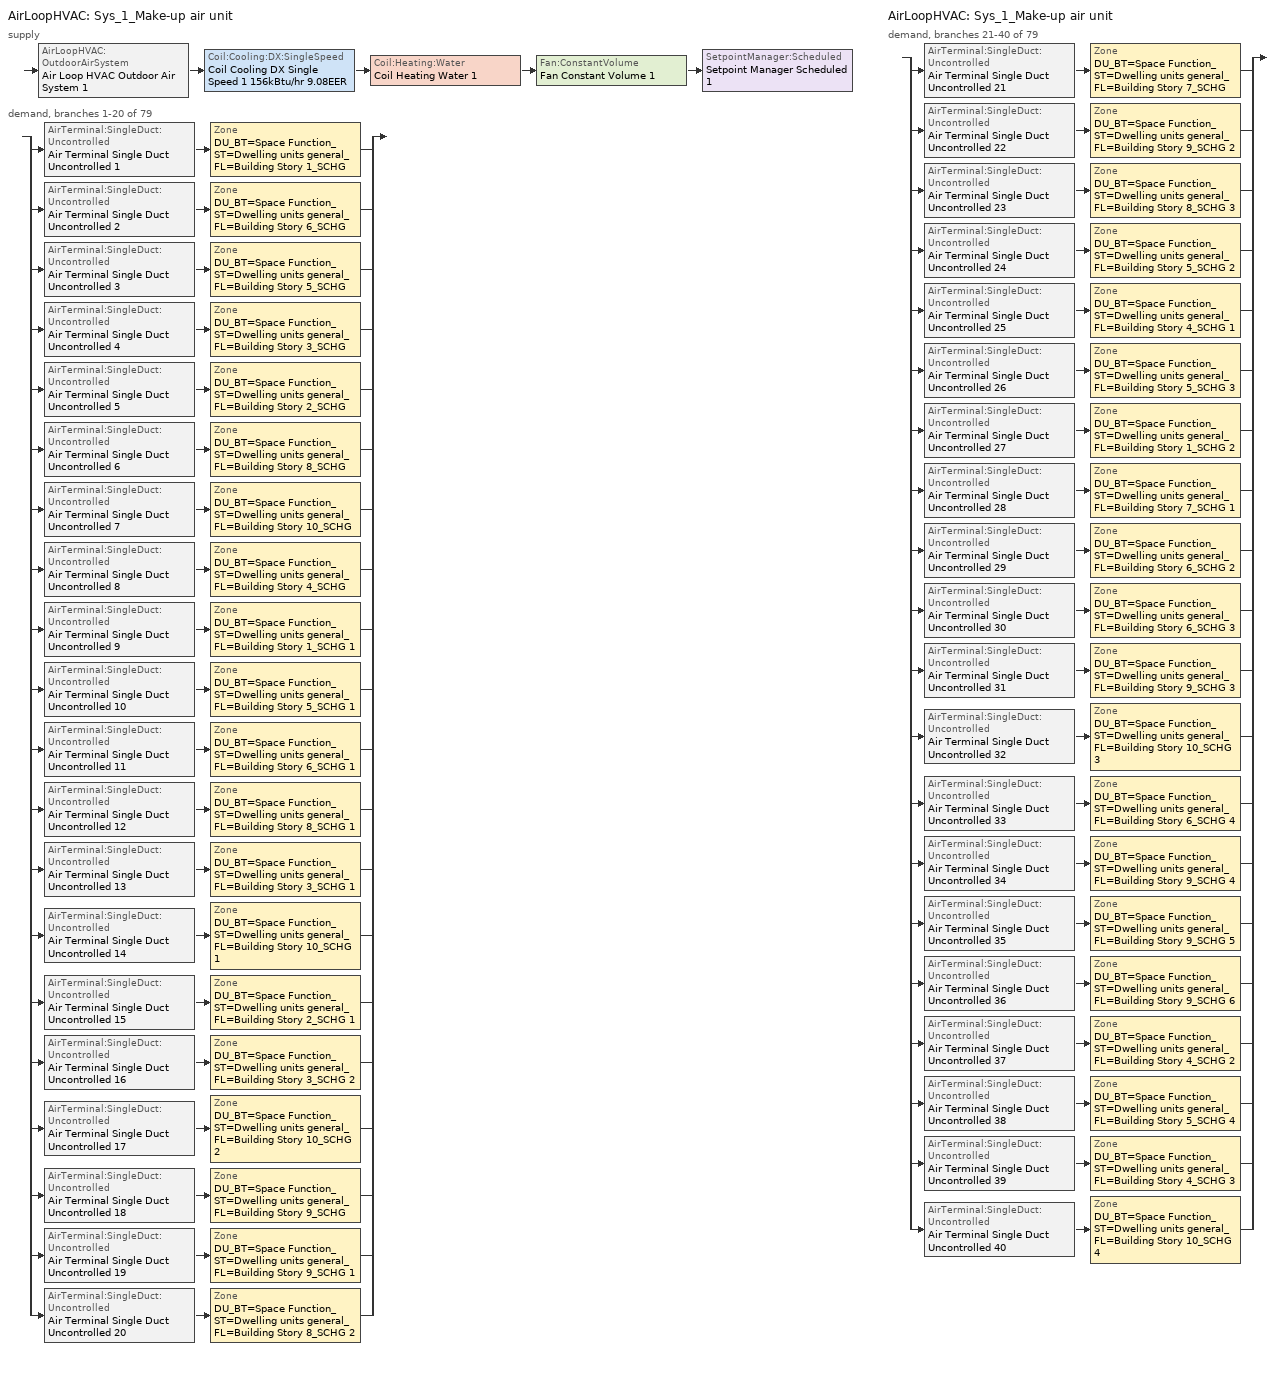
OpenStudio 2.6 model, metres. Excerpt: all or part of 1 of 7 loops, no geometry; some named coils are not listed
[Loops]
AirLoopHVAC 'Sys_1_Make-up air unit'
 supply: AirLoopHVAC:OutdoorAirSystem 'Air Loop HVAC Outdoor Air System 1' > Coil:Cooling:DX:SingleSpeed 'Coil Cooling DX Single Speed 1 156kBtu/hr 9.08EER' > Coil:Heating:Water 'Coil Heating Water 1' > Fan:ConstantVolume 'Fan Constant Volume 1' > SetpointManager:Scheduled 'Setpoint Manager Scheduled 1'
 demand, branches 1-20 of 79: split
  | AirTerminal:SingleDuct:Uncontrolled 'Air Terminal Single Duct Uncontrolled 1' > Zone 'DU_BT=Space Function_ST=Dwelling units general_FL=Building Story 1_SCHG'
  | AirTerminal:SingleDuct:Uncontrolled 'Air Terminal Single Duct Uncontrolled 2' > Zone 'DU_BT=Space Function_ST=Dwelling units general_FL=Building Story 6_SCHG'
  | AirTerminal:SingleDuct:Uncontrolled 'Air Terminal Single Duct Uncontrolled 3' > Zone 'DU_BT=Space Function_ST=Dwelling units general_FL=Building Story 5_SCHG'
  | AirTerminal:SingleDuct:Uncontrolled 'Air Terminal Single Duct Uncontrolled 4' > Zone 'DU_BT=Space Function_ST=Dwelling units general_FL=Building Story 3_SCHG'
  | AirTerminal:SingleDuct:Uncontrolled 'Air Terminal Single Duct Uncontrolled 5' > Zone 'DU_BT=Space Function_ST=Dwelling units general_FL=Building Story 2_SCHG'
  | AirTerminal:SingleDuct:Uncontrolled 'Air Terminal Single Duct Uncontrolled 6' > Zone 'DU_BT=Space Function_ST=Dwelling units general_FL=Building Story 8_SCHG'
  | AirTerminal:SingleDuct:Uncontrolled 'Air Terminal Single Duct Uncontrolled 7' > Zone 'DU_BT=Space Function_ST=Dwelling units general_FL=Building Story 10_SCHG'
  | AirTerminal:SingleDuct:Uncontrolled 'Air Terminal Single Duct Uncontrolled 8' > Zone 'DU_BT=Space Function_ST=Dwelling units general_FL=Building Story 4_SCHG'
  | AirTerminal:SingleDuct:Uncontrolled 'Air Terminal Single Duct Uncontrolled 9' > Zone 'DU_BT=Space Function_ST=Dwelling units general_FL=Building Story 1_SCHG 1'
  | AirTerminal:SingleDuct:Uncontrolled 'Air Terminal Single Duct Uncontrolled 10' > Zone 'DU_BT=Space Function_ST=Dwelling units general_FL=Building Story 5_SCHG 1'
  | AirTerminal:SingleDuct:Uncontrolled 'Air Terminal Single Duct Uncontrolled 11' > Zone 'DU_BT=Space Function_ST=Dwelling units general_FL=Building Story 6_SCHG 1'
  | AirTerminal:SingleDuct:Uncontrolled 'Air Terminal Single Duct Uncontrolled 12' > Zone 'DU_BT=Space Function_ST=Dwelling units general_FL=Building Story 8_SCHG 1'
  | AirTerminal:SingleDuct:Uncontrolled 'Air Terminal Single Duct Uncontrolled 13' > Zone 'DU_BT=Space Function_ST=Dwelling units general_FL=Building Story 3_SCHG 1'
  | AirTerminal:SingleDuct:Uncontrolled 'Air Terminal Single Duct Uncontrolled 14' > Zone 'DU_BT=Space Function_ST=Dwelling units general_FL=Building Story 10_SCHG 1'
  | AirTerminal:SingleDuct:Uncontrolled 'Air Terminal Single Duct Uncontrolled 15' > Zone 'DU_BT=Space Function_ST=Dwelling units general_FL=Building Story 2_SCHG 1'
  | AirTerminal:SingleDuct:Uncontrolled 'Air Terminal Single Duct Uncontrolled 16' > Zone 'DU_BT=Space Function_ST=Dwelling units general_FL=Building Story 3_SCHG 2'
  | AirTerminal:SingleDuct:Uncontrolled 'Air Terminal Single Duct Uncontrolled 17' > Zone 'DU_BT=Space Function_ST=Dwelling units general_FL=Building Story 10_SCHG 2'
  | AirTerminal:SingleDuct:Uncontrolled 'Air Terminal Single Duct Uncontrolled 18' > Zone 'DU_BT=Space Function_ST=Dwelling units general_FL=Building Story 9_SCHG'
  | AirTerminal:SingleDuct:Uncontrolled 'Air Terminal Single Duct Uncontrolled 19' > Zone 'DU_BT=Space Function_ST=Dwelling units general_FL=Building Story 9_SCHG 1'
  | AirTerminal:SingleDuct:Uncontrolled 'Air Terminal Single Duct Uncontrolled 20' > Zone 'DU_BT=Space Function_ST=Dwelling units general_FL=Building Story 8_SCHG 2'
AirLoopHVAC 'Sys_1_Make-up air unit'
 demand, branches 21-40 of 79: split
  | AirTerminal:SingleDuct:Uncontrolled 'Air Terminal Single Duct Uncontrolled 21' > Zone 'DU_BT=Space Function_ST=Dwelling units general_FL=Building Story 7_SCHG'
  | AirTerminal:SingleDuct:Uncontrolled 'Air Terminal Single Duct Uncontrolled 22' > Zone 'DU_BT=Space Function_ST=Dwelling units general_FL=Building Story 9_SCHG 2'
  | AirTerminal:SingleDuct:Uncontrolled 'Air Terminal Single Duct Uncontrolled 23' > Zone 'DU_BT=Space Function_ST=Dwelling units general_FL=Building Story 8_SCHG 3'
  | AirTerminal:SingleDuct:Uncontrolled 'Air Terminal Single Duct Uncontrolled 24' > Zone 'DU_BT=Space Function_ST=Dwelling units general_FL=Building Story 5_SCHG 2'
  | AirTerminal:SingleDuct:Uncontrolled 'Air Terminal Single Duct Uncontrolled 25' > Zone 'DU_BT=Space Function_ST=Dwelling units general_FL=Building Story 4_SCHG 1'
  | AirTerminal:SingleDuct:Uncontrolled 'Air Terminal Single Duct Uncontrolled 26' > Zone 'DU_BT=Space Function_ST=Dwelling units general_FL=Building Story 5_SCHG 3'
  | AirTerminal:SingleDuct:Uncontrolled 'Air Terminal Single Duct Uncontrolled 27' > Zone 'DU_BT=Space Function_ST=Dwelling units general_FL=Building Story 1_SCHG 2'
  | AirTerminal:SingleDuct:Uncontrolled 'Air Terminal Single Duct Uncontrolled 28' > Zone 'DU_BT=Space Function_ST=Dwelling units general_FL=Building Story 7_SCHG 1'
  | AirTerminal:SingleDuct:Uncontrolled 'Air Terminal Single Duct Uncontrolled 29' > Zone 'DU_BT=Space Function_ST=Dwelling units general_FL=Building Story 6_SCHG 2'
  | AirTerminal:SingleDuct:Uncontrolled 'Air Terminal Single Duct Uncontrolled 30' > Zone 'DU_BT=Space Function_ST=Dwelling units general_FL=Building Story 6_SCHG 3'
  | AirTerminal:SingleDuct:Uncontrolled 'Air Terminal Single Duct Uncontrolled 31' > Zone 'DU_BT=Space Function_ST=Dwelling units general_FL=Building Story 9_SCHG 3'
  | AirTerminal:SingleDuct:Uncontrolled 'Air Terminal Single Duct Uncontrolled 32' > Zone 'DU_BT=Space Function_ST=Dwelling units general_FL=Building Story 10_SCHG 3'
  | AirTerminal:SingleDuct:Uncontrolled 'Air Terminal Single Duct Uncontrolled 33' > Zone 'DU_BT=Space Function_ST=Dwelling units general_FL=Building Story 6_SCHG 4'
  | AirTerminal:SingleDuct:Uncontrolled 'Air Terminal Single Duct Uncontrolled 34' > Zone 'DU_BT=Space Function_ST=Dwelling units general_FL=Building Story 9_SCHG 4'
  | AirTerminal:SingleDuct:Uncontrolled 'Air Terminal Single Duct Uncontrolled 35' > Zone 'DU_BT=Space Function_ST=Dwelling units general_FL=Building Story 9_SCHG 5'
  | AirTerminal:SingleDuct:Uncontrolled 'Air Terminal Single Duct Uncontrolled 36' > Zone 'DU_BT=Space Function_ST=Dwelling units general_FL=Building Story 9_SCHG 6'
  | AirTerminal:SingleDuct:Uncontrolled 'Air Terminal Single Duct Uncontrolled 37' > Zone 'DU_BT=Space Function_ST=Dwelling units general_FL=Building Story 4_SCHG 2'
  | AirTerminal:SingleDuct:Uncontrolled 'Air Terminal Single Duct Uncontrolled 38' > Zone 'DU_BT=Space Function_ST=Dwelling units general_FL=Building Story 5_SCHG 4'
  | AirTerminal:SingleDuct:Uncontrolled 'Air Terminal Single Duct Uncontrolled 39' > Zone 'DU_BT=Space Function_ST=Dwelling units general_FL=Building Story 4_SCHG 3'
  | AirTerminal:SingleDuct:Uncontrolled 'Air Terminal Single Duct Uncontrolled 40' > Zone 'DU_BT=Space Function_ST=Dwelling units general_FL=Building Story 10_SCHG 4'
[Sizing:Zone] Zone Cooling Design Supply Air Temperature Input Method=SupplyAirTemperature; Zone Cooling Design Supply Air Temperature {C}=13; Zone Cooling Design Supply Air Temperature Difference {deltaC}=11.11; Zone Heating Design Supply Air Temperature Input Method=SupplyAirTemperature; Zone Heating Design Supply Air Temperature {C}=43; Zone Heating Design Supply Air Temperature Difference {deltaC}=11.11; Zone Cooling Design Supply Air Humidity Ratio {kg-H2O/kg-air}=0.0085; Zone Heating Design Supply Air Humidity Ratio {kg-H2O/kg-air}=0.008; Zone Heating Sizing Factor=1.3; Zone Cooling Sizing Factor=1.1; Cooling Design Air Flow Method=DesignDay; Heating Design Air Flow Method=DesignDay; Account for Dedicated Outdoor Air System=No; Dedicated Outdoor Air System Control Strategy=NeutralSupplyAir; Dedicated Outdoor Air Low Setpoint Temperature for Design {C}=autosize; Dedicated Outdoor Air High Setpoint Temperature for Design {C}=autosize
DU_BT=Space Function_ST=Dwelling units general_FL=Building Story 1_SCHG; DU_BT=Space Function_ST=Dwelling units general_FL=Building Story 6_SCHG; DU_BT=Space Function_ST=Dwelling units general_FL=Building Story 5_SCHG; DU_BT=Space Function_ST=Dwelling units general_FL=Building Story 3_SCHG; DU_BT=Space Function_ST=Dwelling units general_FL=Building Story 2_SCHG; DU_BT=Space Function_ST=Dwelling units general_FL=Building Story 8_SCHG; DU_BT=Space Function_ST=Dwelling units general_FL=Building Story 10_SCHG; DU_BT=Space Function_ST=Dwelling units general_FL=Building Story 4_SCHG; DU_BT=Space Function_ST=Dwelling units general_FL=Building Story 1_SCHG 1; DU_BT=Space Function_ST=Dwelling units general_FL=Building Story 5_SCHG 1; DU_BT=Space Function_ST=Dwelling units general_FL=Building Story 6_SCHG 1; DU_BT=Space Function_ST=Dwelling units general_FL=Building Story 8_SCHG 1; DU_BT=Space Function_ST=Dwelling units general_FL=Building Story 3_SCHG 1; DU_BT=Space Function_ST=Dwelling units general_FL=Building Story 10_SCHG 1; DU_BT=Space Function_ST=Dwelling units general_FL=Building Story 2_SCHG 1; DU_BT=Space Function_ST=Dwelling units general_FL=Building Story 3_SCHG 2; DU_BT=Space Function_ST=Dwelling units general_FL=Building Story 10_SCHG 2; DU_BT=Space Function_ST=Dwelling units general_FL=Building Story 9_SCHG; DU_BT=Space Function_ST=Dwelling units general_FL=Building Story 9_SCHG 1; DU_BT=Space Function_ST=Dwelling units general_FL=Building Story 8_SCHG 2; DU_BT=Space Function_ST=Dwelling units general_FL=Building Story 7_SCHG; DU_BT=Space Function_ST=Dwelling units general_FL=Building Story 9_SCHG 2; DU_BT=Space Function_ST=Dwelling units general_FL=Building Story 8_SCHG 3; DU_BT=Space Function_ST=Dwelling units general_FL=Building Story 5_SCHG 2; DU_BT=Space Function_ST=Dwelling units general_FL=Building Story 4_SCHG 1; DU_BT=Space Function_ST=Dwelling units general_FL=Building Story 5_SCHG 3; DU_BT=Space Function_ST=Dwelling units general_FL=Building Story 1_SCHG 2; DU_BT=Space Function_ST=Dwelling units general_FL=Building Story 7_SCHG 1; DU_BT=Space Function_ST=Dwelling units general_FL=Building Story 6_SCHG 2; DU_BT=Space Function_ST=Dwelling units general_FL=Building Story 6_SCHG 3; DU_BT=Space Function_ST=Dwelling units general_FL=Building Story 9_SCHG 3; DU_BT=Space Function_ST=Dwelling units general_FL=Building Story 10_SCHG 3; DU_BT=Space Function_ST=Dwelling units general_FL=Building Story 6_SCHG 4; DU_BT=Space Function_ST=Dwelling units general_FL=Building Story 9_SCHG 4; DU_BT=Space Function_ST=Dwelling units general_FL=Building Story 9_SCHG 5; DU_BT=Space Function_ST=Dwelling units general_FL=Building Story 9_SCHG 6; DU_BT=Space Function_ST=Dwelling units general_FL=Building Story 4_SCHG 2; DU_BT=Space Function_ST=Dwelling units general_FL=Building Story 5_SCHG 4; DU_BT=Space Function_ST=Dwelling units general_FL=Building Story 4_SCHG 3; DU_BT=Space Function_ST=Dwelling units general_FL=Building Story 10_SCHG 4
[Zone equipment]
DU_BT=Space Function_ST=Dwelling units general_FL=Building Story 1_SCHG: DU_BT=Space Function_ST=Dwelling units general_FL=Building Story 1_SCHG PTAC, Zone HVAC Baseboard Convective Water 1, Air Terminal Single Duct Uncontrolled 1
DU_BT=Space Function_ST=Dwelling units general_FL=Building Story 6_SCHG: DU_BT=Space Function_ST=Dwelling units general_FL=Building Story 6_SCHG PTAC, Zone HVAC Baseboard Convective Water 2, Air Terminal Single Duct Uncontrolled 2
DU_BT=Space Function_ST=Dwelling units general_FL=Building Story 5_SCHG: DU_BT=Space Function_ST=Dwelling units general_FL=Building Story 5_SCHG PTAC, Zone HVAC Baseboard Convective Water 3, Air Terminal Single Duct Uncontrolled 3
DU_BT=Space Function_ST=Dwelling units general_FL=Building Story 3_SCHG: DU_BT=Space Function_ST=Dwelling units general_FL=Building Story 3_SCHG PTAC, Zone HVAC Baseboard Convective Water 4, Air Terminal Single Duct Uncontrolled 4
DU_BT=Space Function_ST=Dwelling units general_FL=Building Story 2_SCHG: DU_BT=Space Function_ST=Dwelling units general_FL=Building Story 2_SCHG PTAC, Zone HVAC Baseboard Convective Water 5, Air Terminal Single Duct Uncontrolled 5
DU_BT=Space Function_ST=Dwelling units general_FL=Building Story 8_SCHG: DU_BT=Space Function_ST=Dwelling units general_FL=Building Story 8_SCHG PTAC, Zone HVAC Baseboard Convective Water 6, Air Terminal Single Duct Uncontrolled 6
DU_BT=Space Function_ST=Dwelling units general_FL=Building Story 10_SCHG: DU_BT=Space Function_ST=Dwelling units general_FL=Building Story 10_SCHG PTAC, Zone HVAC Baseboard Convective Water 7, Air Terminal Single Duct Uncontrolled 7
DU_BT=Space Function_ST=Dwelling units general_FL=Building Story 4_SCHG: DU_BT=Space Function_ST=Dwelling units general_FL=Building Story 4_SCHG PTAC, Zone HVAC Baseboard Convective Water 8, Air Terminal Single Duct Uncontrolled 8
DU_BT=Space Function_ST=Dwelling units general_FL=Building Story 1_SCHG 1: DU_BT=Space Function_ST=Dwelling units general_FL=Building Story 1_SCHG 1 PTAC, Zone HVAC Baseboard Convective Water 9, Air Terminal Single Duct Uncontrolled 9
DU_BT=Space Function_ST=Dwelling units general_FL=Building Story 5_SCHG 1: DU_BT=Space Function_ST=Dwelling units general_FL=Building Story 5_SCHG 1 PTAC, Zone HVAC Baseboard Convective Water 10, Air Terminal Single Duct Uncontrolled 10
DU_BT=Space Function_ST=Dwelling units general_FL=Building Story 6_SCHG 1: DU_BT=Space Function_ST=Dwelling units general_FL=Building Story 6_SCHG 1 PTAC, Zone HVAC Baseboard Convective Water 11, Air Terminal Single Duct Uncontrolled 11
DU_BT=Space Function_ST=Dwelling units general_FL=Building Story 8_SCHG 1: DU_BT=Space Function_ST=Dwelling units general_FL=Building Story 8_SCHG 1 PTAC, Zone HVAC Baseboard Convective Water 12, Air Terminal Single Duct Uncontrolled 12
DU_BT=Space Function_ST=Dwelling units general_FL=Building Story 3_SCHG 1: DU_BT=Space Function_ST=Dwelling units general_FL=Building Story 3_SCHG 1 PTAC, Zone HVAC Baseboard Convective Water 13, Air Terminal Single Duct Uncontrolled 13
DU_BT=Space Function_ST=Dwelling units general_FL=Building Story 10_SCHG 1: DU_BT=Space Function_ST=Dwelling units general_FL=Building Story 10_SCHG 1 PTAC, Zone HVAC Baseboard Convective Water 14, Air Terminal Single Duct Uncontrolled 14
DU_BT=Space Function_ST=Dwelling units general_FL=Building Story 2_SCHG 1: DU_BT=Space Function_ST=Dwelling units general_FL=Building Story 2_SCHG 1 PTAC, Zone HVAC Baseboard Convective Water 15, Air Terminal Single Duct Uncontrolled 15
DU_BT=Space Function_ST=Dwelling units general_FL=Building Story 3_SCHG 2: DU_BT=Space Function_ST=Dwelling units general_FL=Building Story 3_SCHG 2 PTAC, Zone HVAC Baseboard Convective Water 16, Air Terminal Single Duct Uncontrolled 16
DU_BT=Space Function_ST=Dwelling units general_FL=Building Story 10_SCHG 2: DU_BT=Space Function_ST=Dwelling units general_FL=Building Story 10_SCHG 2 PTAC, Zone HVAC Baseboard Convective Water 17, Air Terminal Single Duct Uncontrolled 17
DU_BT=Space Function_ST=Dwelling units general_FL=Building Story 9_SCHG: DU_BT=Space Function_ST=Dwelling units general_FL=Building Story 9_SCHG PTAC, Zone HVAC Baseboard Convective Water 18, Air Terminal Single Duct Uncontrolled 18
DU_BT=Space Function_ST=Dwelling units general_FL=Building Story 9_SCHG 1: DU_BT=Space Function_ST=Dwelling units general_FL=Building Story 9_SCHG 1 PTAC, Zone HVAC Baseboard Convective Water 19, Air Terminal Single Duct Uncontrolled 19
DU_BT=Space Function_ST=Dwelling units general_FL=Building Story 8_SCHG 2: DU_BT=Space Function_ST=Dwelling units general_FL=Building Story 8_SCHG 2 PTAC, Zone HVAC Baseboard Convective Water 20, Air Terminal Single Duct Uncontrolled 20
DU_BT=Space Function_ST=Dwelling units general_FL=Building Story 7_SCHG: DU_BT=Space Function_ST=Dwelling units general_FL=Building Story 7_SCHG PTAC, Zone HVAC Baseboard Convective Water 21, Air Terminal Single Duct Uncontrolled 21
DU_BT=Space Function_ST=Dwelling units general_FL=Building Story 9_SCHG 2: DU_BT=Space Function_ST=Dwelling units general_FL=Building Story 9_SCHG 2 PTAC, Zone HVAC Baseboard Convective Water 22, Air Terminal Single Duct Uncontrolled 22
DU_BT=Space Function_ST=Dwelling units general_FL=Building Story 8_SCHG 3: DU_BT=Space Function_ST=Dwelling units general_FL=Building Story 8_SCHG 3 PTAC, Zone HVAC Baseboard Convective Water 23, Air Terminal Single Duct Uncontrolled 23
DU_BT=Space Function_ST=Dwelling units general_FL=Building Story 5_SCHG 2: DU_BT=Space Function_ST=Dwelling units general_FL=Building Story 5_SCHG 2 PTAC, Zone HVAC Baseboard Convective Water 24, Air Terminal Single Duct Uncontrolled 24
DU_BT=Space Function_ST=Dwelling units general_FL=Building Story 4_SCHG 1: DU_BT=Space Function_ST=Dwelling units general_FL=Building Story 4_SCHG 1 PTAC, Zone HVAC Baseboard Convective Water 25, Air Terminal Single Duct Uncontrolled 25
DU_BT=Space Function_ST=Dwelling units general_FL=Building Story 5_SCHG 3: DU_BT=Space Function_ST=Dwelling units general_FL=Building Story 5_SCHG 3 PTAC, Zone HVAC Baseboard Convective Water 26, Air Terminal Single Duct Uncontrolled 26
DU_BT=Space Function_ST=Dwelling units general_FL=Building Story 1_SCHG 2: DU_BT=Space Function_ST=Dwelling units general_FL=Building Story 1_SCHG 2 PTAC, Zone HVAC Baseboard Convective Water 27, Air Terminal Single Duct Uncontrolled 27
DU_BT=Space Function_ST=Dwelling units general_FL=Building Story 7_SCHG 1: DU_BT=Space Function_ST=Dwelling units general_FL=Building Story 7_SCHG 1 PTAC, Zone HVAC Baseboard Convective Water 28, Air Terminal Single Duct Uncontrolled 28
DU_BT=Space Function_ST=Dwelling units general_FL=Building Story 6_SCHG 2: DU_BT=Space Function_ST=Dwelling units general_FL=Building Story 6_SCHG 2 PTAC, Zone HVAC Baseboard Convective Water 29, Air Terminal Single Duct Uncontrolled 29
DU_BT=Space Function_ST=Dwelling units general_FL=Building Story 6_SCHG 3: DU_BT=Space Function_ST=Dwelling units general_FL=Building Story 6_SCHG 3 PTAC, Zone HVAC Baseboard Convective Water 30, Air Terminal Single Duct Uncontrolled 30
DU_BT=Space Function_ST=Dwelling units general_FL=Building Story 9_SCHG 3: DU_BT=Space Function_ST=Dwelling units general_FL=Building Story 9_SCHG 3 PTAC, Zone HVAC Baseboard Convective Water 31, Air Terminal Single Duct Uncontrolled 31
DU_BT=Space Function_ST=Dwelling units general_FL=Building Story 10_SCHG 3: DU_BT=Space Function_ST=Dwelling units general_FL=Building Story 10_SCHG 3 PTAC, Zone HVAC Baseboard Convective Water 32, Air Terminal Single Duct Uncontrolled 32
DU_BT=Space Function_ST=Dwelling units general_FL=Building Story 6_SCHG 4: DU_BT=Space Function_ST=Dwelling units general_FL=Building Story 6_SCHG 4 PTAC, Zone HVAC Baseboard Convective Water 33, Air Terminal Single Duct Uncontrolled 33
DU_BT=Space Function_ST=Dwelling units general_FL=Building Story 9_SCHG 4: DU_BT=Space Function_ST=Dwelling units general_FL=Building Story 9_SCHG 4 PTAC, Zone HVAC Baseboard Convective Water 34, Air Terminal Single Duct Uncontrolled 34
DU_BT=Space Function_ST=Dwelling units general_FL=Building Story 9_SCHG 5: DU_BT=Space Function_ST=Dwelling units general_FL=Building Story 9_SCHG 5 PTAC, Zone HVAC Baseboard Convective Water 35, Air Terminal Single Duct Uncontrolled 35
DU_BT=Space Function_ST=Dwelling units general_FL=Building Story 9_SCHG 6: DU_BT=Space Function_ST=Dwelling units general_FL=Building Story 9_SCHG 6 PTAC, Zone HVAC Baseboard Convective Water 36, Air Terminal Single Duct Uncontrolled 36
DU_BT=Space Function_ST=Dwelling units general_FL=Building Story 4_SCHG 2: DU_BT=Space Function_ST=Dwelling units general_FL=Building Story 4_SCHG 2 PTAC, Zone HVAC Baseboard Convective Water 37, Air Terminal Single Duct Uncontrolled 37
DU_BT=Space Function_ST=Dwelling units general_FL=Building Story 5_SCHG 4: DU_BT=Space Function_ST=Dwelling units general_FL=Building Story 5_SCHG 4 PTAC, Zone HVAC Baseboard Convective Water 38, Air Terminal Single Duct Uncontrolled 38
DU_BT=Space Function_ST=Dwelling units general_FL=Building Story 4_SCHG 3: DU_BT=Space Function_ST=Dwelling units general_FL=Building Story 4_SCHG 3 PTAC, Zone HVAC Baseboard Convective Water 39, Air Terminal Single Duct Uncontrolled 39
DU_BT=Space Function_ST=Dwelling units general_FL=Building Story 10_SCHG 4: DU_BT=Space Function_ST=Dwelling units general_FL=Building Story 10_SCHG 4 PTAC, Zone HVAC Baseboard Convective Water 40, Air Terminal Single Duct Uncontrolled 40
[AirLoopHVAC]
Sys_1_Make-up air unit: Availability Schedule=Sys_1_Make-up air unit Occ Sch; Design Supply Air Flow Rate {m3/s}=AutoSize
[Sizing:System]
Sys_1_Make-up air unit: Type of Load to Size On=VentilationRequirement; Design Outdoor Air Flow Rate {m3/s}=Autosize; Minimum System Air Flow Ratio=1; Preheat Design Temperature {C}=7; Preheat Design Humidity Ratio {kg-H2O/kg-Air}=0.008; Precool Design Temperature {C}=13; Precool Design Humidity Ratio {kg-H2O/kg-Air}=0.008; Central Cooling Design Supply Air Temperature {C}=13; Central Heating Design Supply Air Temperature {C}=43; Sizing Option=NonCoincident; 100% Outdoor Air in Cooling=Yes; 100% Outdoor Air in Heating=Yes; Central Cooling Design Supply Air Humidity Ratio {kg-H2O/kg-Air}=0.0085; Central Heating Design Supply Air Humidity Ratio {kg-H2O/kg-Air}=0.008; Cooling Design Air Flow Method=DesignDay; Cooling Design Air Flow Rate {m3/s}=0; Heating Design Air Flow Method=DesignDay; Heating Design Air Flow Rate {m3/s}=0; System Outdoor Air Method=ZoneSum; Zone Maximum Outdoor Air Fraction=1; Cooling Supply Air Flow Rate Per Floor Area {m3/s-m2}=0.00996765; Cooling Fraction of Autosized Cooling Supply Air Flow Rate=1; Cooling Supply Air Flow Rate Per Unit Cooling Capacity {m3/s-W}=3.94755e-05; Heating Supply Air Flow Rate Per Floor Area {m3/s-m2}=0.00996765; Heating Fraction of Autosized Heating Supply Air Flow Rate=1; Heating Fraction of Autosized Cooling Supply Air Flow Rate=1; Heating Supply Air Flow Rate Per Unit Heating Capacity {m3/s-W}=3.15882e-05; Cooling Design Capacity Method=CoolingDesignCapacity; Cooling Design Capacity {W}=autosize; Cooling Design Capacity Per Floor Area {W/m2}=234.7; Fraction of Autosized Cooling Design Capacity=1; Heating Design Capacity Method=HeatingDesignCapacity; Heating Design Capacity {W}=autosize; Heating Design Capacity Per Floor Area {W/m2}=157; Fraction of Autosized Heating Design Capacity=1; Central Cooling Capacity Control Method=OnOff
[Fan:ConstantVolume] Availability Schedule=Always On Discrete; Fan Efficiency=0.39975; Pressure Rise {Pa}=640; Maximum Flow Rate {m3/s}=AutoSize; Motor Efficiency=0.615
Fan Constant Volume 1; Fan Constant Volume 2; Fan Constant Volume 3; Fan Constant Volume 4; Fan Constant Volume 5; Fan Constant Volume 6; Fan Constant Volume 7; Fan Constant Volume 8; Fan Constant Volume 9; Fan Constant Volume 10; Fan Constant Volume 11; Fan Constant Volume 12; Fan Constant Volume 13; Fan Constant Volume 14; Fan Constant Volume 15; Fan Constant Volume 16; Fan Constant Volume 17; Fan Constant Volume 18; Fan Constant Volume 19; Fan Constant Volume 20; Fan Constant Volume 21; Fan Constant Volume 22; Fan Constant Volume 23; Fan Constant Volume 24; Fan Constant Volume 25; Fan Constant Volume 26; Fan Constant Volume 27; Fan Constant Volume 28; Fan Constant Volume 29; Fan Constant Volume 30; Fan Constant Volume 31; Fan Constant Volume 32; Fan Constant Volume 33; Fan Constant Volume 34; Fan Constant Volume 35; Fan Constant Volume 36; Fan Constant Volume 37; Fan Constant Volume 38; Fan Constant Volume 39; Fan Constant Volume 40; Fan Constant Volume 41
[Coil:Cooling:DX:SingleSpeed] Availability Schedule=Always On Discrete; Rated Total Cooling Capacity {W}=autosize; Rated Sensible Heat Ratio=autosize; Rated Air Flow Rate {m3/s}=autosize; Rated Evaporator Fan Power Per Volume Flow Rate {W/(m3/s)}=773.3; Total Cooling Capacity Function of Temperature Curve=DXCOOL-NECB2011-REF-CAPFT; Total Cooling Capacity Function of Flow Fraction Curve=DXCOOL-NECB2011-REF-CAPFFLOW; Energy Input Ratio Function of Temperature Curve=DXCOOL-NECB2011-REF-COOLEIRFT; Energy Input Ratio Function of Flow Fraction Curve=DXCOOL-NECB2011-REF-COOLEIRFFLOW; Part Load Fraction Correlation Curve=DXCOOL-NECB2011-REF-COOLPLFFPLR; Condenser Type=AirCooled; Evaporative Condenser Effectiveness=0; Evaporative Condenser Air Flow Rate {m3/s}=Autosize; Evaporative Condenser Pump Rated Power Consumption {W}=Autosize; Crankcase Heater Capacity {W}=0; Maximum Outdoor Dry-Bulb Temperature for Crankcase Heater Operation {C}=0; Basin Heater Capacity {W/K}=0; Basin Heater Setpoint Temperature {C}=10
Name | Rated COP {W/W}
Coil Cooling DX Single Speed 1 156kBtu/hr 9.08EER | 3.18018
Coil Cooling DX Single Speed 2 12kBtu/hr 10.0EER | 3.38195
Coil Cooling DX Single Speed 3 13kBtu/hr 9.8EER | 3.30548
Coil Cooling DX Single Speed 4 14kBtu/hr 9.5EER | 3.22291
Coil Cooling DX Single Speed 5 15kBtu/hr 9.3EER | 3.15616
Coil Cooling DX Single Speed 6 6kBtu/hr 11.0EER | 3.72653
Coil Cooling DX Single Speed 7 10kBtu/hr 10.3EER | 3.4794
Coil Cooling DX Single Speed 8 18kBtu/hr 9.3EER | 3.15808
Coil Cooling DX Single Speed 9 14kBtu/hr 9.5EER | 3.22281
Coil Cooling DX Single Speed 10 15kBtu/hr 9.4EER | 3.17502
Coil Cooling DX Single Speed 11 7kBtu/hr 11.0EER; Coil Cooling DX Single Speed 31 7kBtu/hr 11.0EER | 3.72678
Coil Cooling DX Single Speed 12 6kBtu/hr 11.0EER | 3.72663
Coil Cooling DX Single Speed 13 13kBtu/hr 9.7EER | 3.30271
Coil Cooling DX Single Speed 14 10kBtu/hr 10.3EER | 3.4826
Coil Cooling DX Single Speed 15 16kBtu/hr 9.3EER | 3.15667
Coil Cooling DX Single Speed 16 10kBtu/hr 10.3EER | 3.48767
Coil Cooling DX Single Speed 17 10kBtu/hr 10.3EER | 3.49119
Coil Cooling DX Single Speed 18 9kBtu/hr 10.5EER | 3.5655
Coil Cooling DX Single Speed 19 7kBtu/hr 11.0EER | 3.72708
Coil Cooling DX Single Speed 20 11kBtu/hr 10.1EER | 3.42784
Coil Cooling DX Single Speed 21 10kBtu/hr 10.3EER | 3.48753
Coil Cooling DX Single Speed 22 6kBtu/hr 11.0EER; Coil Cooling DX Single Speed 27 6kBtu/hr 11.0EER | 3.72664
Coil Cooling DX Single Speed 23 11kBtu/hr 10.2EER | 3.44875
Coil Cooling DX Single Speed 24 7kBtu/hr 11.0EER | 3.72683
Coil Cooling DX Single Speed 25 11kBtu/hr 10.1EER | 3.42491
Coil Cooling DX Single Speed 26 11kBtu/hr 10.1EER | 3.42386
Coil Cooling DX Single Speed 28 6kBtu/hr 11.0EER | 3.72627
Coil Cooling DX Single Speed 29 13kBtu/hr 9.8EER | 3.30571
Coil Cooling DX Single Speed 30 11kBtu/hr 10.1EER | 3.426
Coil Cooling DX Single Speed 32 16kBtu/hr 9.3EER | 3.15662
Coil Cooling DX Single Speed 33 18kBtu/hr 9.3EER | 3.15814
Coil Cooling DX Single Speed 34 14kBtu/hr 9.5EER | 3.22283
Coil Cooling DX Single Speed 35 14kBtu/hr 9.6EER | 3.25988
Coil Cooling DX Single Speed 36 11kBtu/hr 10.2EER | 3.45728
Coil Cooling DX Single Speed 37 7kBtu/hr 11.0EER | 3.71451
Coil Cooling DX Single Speed 38 15kBtu/hr 9.3EER | 3.15617
Coil Cooling DX Single Speed 39 10kBtu/hr 10.3EER | 3.48054
Coil Cooling DX Single Speed 40 10kBtu/hr 10.3EER | 3.48087
Coil Cooling DX Single Speed 41 17kBtu/hr 9.3EER | 3.15779
[Controller:OutdoorAir]
Controller Outdoor Air 1: Minimum Outdoor Air Flow Rate {m3/s}=autosize; Maximum Outdoor Air Flow Rate {m3/s}=Autosize; Economizer Control Type=DifferentialEnthalpy; Economizer Control Action Type=ModulateFlow; Lockout Type=NoLockout; Minimum Limit Type=FixedMinimum; Minimum Outdoor Air Schedule=Sys_1_Make-up air unit Occ Sch; Controller Mechanical Ventilation=Controller Mechanical Ventilation 1; High Humidity Control=No; Heat Recovery Bypass Control Type=BypassWhenWithinEconomizerLimits
[Controller:MechanicalVentilation]
Controller Mechanical Ventilation 1: Availability Schedule=Always On Discrete; System Outdoor Air Method=ZoneSum
[AirLoopHVAC:OutdoorAirSystem]
Air Loop HVAC Outdoor Air System 1: Controller=Controller Outdoor Air 1
[SetpointManager:Scheduled]
Setpoint Manager Scheduled 1: Control Variable=Temperature; Schedule=Makeup-Air Unit Supply Air Temp
[Coil:Heating:Electric] Availability Schedule=ON_OFF_ALWAYS_OFF
Coil Heating Electric 1; Coil Heating Electric 2; Coil Heating Electric 3; Coil Heating Electric 4; Coil Heating Electric 5; Coil Heating Electric 6; Coil Heating Electric 7; Coil Heating Electric 8; Coil Heating Electric 9; Coil Heating Electric 10; Coil Heating Electric 11; Coil Heating Electric 12; Coil Heating Electric 13; Coil Heating Electric 14; Coil Heating Electric 15; Coil Heating Electric 16; Coil Heating Electric 17; Coil Heating Electric 18; Coil Heating Electric 19; Coil Heating Electric 20; Coil Heating Electric 21; Coil Heating Electric 22; Coil Heating Electric 23; Coil Heating Electric 24; Coil Heating Electric 25; Coil Heating Electric 26; Coil Heating Electric 27; Coil Heating Electric 28; Coil Heating Electric 29; Coil Heating Electric 30; Coil Heating Electric 31; Coil Heating Electric 32; Coil Heating Electric 33; Coil Heating Electric 34; Coil Heating Electric 35; Coil Heating Electric 36; Coil Heating Electric 37; Coil Heating Electric 38; Coil Heating Electric 39; Coil Heating Electric 40
[ZoneHVAC:PackagedTerminalAirConditioner] Availability Schedule=Always On Discrete; Supply Air Flow Rate During Cooling Operation {m3/s}=Autosize; Supply Air Flow Rate During Heating Operation {m3/s}=Autosize; Supply Air Flow Rate When No Cooling or Heating is Needed {m3/s}=Autosize; Outdoor Air Flow Rate During Cooling Operation {m3/s}=1e-05; Outdoor Air Flow Rate During Heating Operation {m3/s}=1e-05; Outdoor Air Flow Rate When No Cooling or Heating is Needed {m3/s}=1e-05; Fan Placement=DrawThrough
Name | Supply Air Fan | Heating Coil | Cooling Coil
DU_BT=Space Function_ST=Dwelling units general_FL=Building Story 1_SCHG PTAC | Fan Constant Volume 2 | Coil Heating Electric 1 | Coil Cooling DX Single Speed 2 12kBtu/hr 10.0EER
DU_BT=Space Function_ST=Dwelling units general_FL=Building Story 6_SCHG PTAC | Fan Constant Volume 3 | Coil Heating Electric 2 | Coil Cooling DX Single Speed 3 13kBtu/hr 9.8EER
DU_BT=Space Function_ST=Dwelling units general_FL=Building Story 5_SCHG PTAC | Fan Constant Volume 4 | Coil Heating Electric 3 | Coil Cooling DX Single Speed 4 14kBtu/hr 9.5EER
DU_BT=Space Function_ST=Dwelling units general_FL=Building Story 3_SCHG PTAC | Fan Constant Volume 5 | Coil Heating Electric 4 | Coil Cooling DX Single Speed 5 15kBtu/hr 9.3EER
DU_BT=Space Function_ST=Dwelling units general_FL=Building Story 2_SCHG PTAC | Fan Constant Volume 6 | Coil Heating Electric 5 | Coil Cooling DX Single Speed 6 6kBtu/hr 11.0EER
DU_BT=Space Function_ST=Dwelling units general_FL=Building Story 8_SCHG PTAC | Fan Constant Volume 7 | Coil Heating Electric 6 | Coil Cooling DX Single Speed 7 10kBtu/hr 10.3EER
DU_BT=Space Function_ST=Dwelling units general_FL=Building Story 10_SCHG PTAC | Fan Constant Volume 8 | Coil Heating Electric 7 | Coil Cooling DX Single Speed 8 18kBtu/hr 9.3EER
DU_BT=Space Function_ST=Dwelling units general_FL=Building Story 4_SCHG PTAC | Fan Constant Volume 9 | Coil Heating Electric 8 | Coil Cooling DX Single Speed 9 14kBtu/hr 9.5EER
DU_BT=Space Function_ST=Dwelling units general_FL=Building Story 1_SCHG 1 PTAC | Fan Constant Volume 10 | Coil Heating Electric 9 | Coil Cooling DX Single Speed 10 15kBtu/hr 9.4EER
DU_BT=Space Function_ST=Dwelling units general_FL=Building Story 5_SCHG 1 PTAC | Fan Constant Volume 11 | Coil Heating Electric 10 | Coil Cooling DX Single Speed 11 7kBtu/hr 11.0EER
DU_BT=Space Function_ST=Dwelling units general_FL=Building Story 6_SCHG 1 PTAC | Fan Constant Volume 12 | Coil Heating Electric 11 | Coil Cooling DX Single Speed 12 6kBtu/hr 11.0EER
DU_BT=Space Function_ST=Dwelling units general_FL=Building Story 8_SCHG 1 PTAC | Fan Constant Volume 13 | Coil Heating Electric 12 | Coil Cooling DX Single Speed 13 13kBtu/hr 9.7EER
DU_BT=Space Function_ST=Dwelling units general_FL=Building Story 3_SCHG 1 PTAC | Fan Constant Volume 14 | Coil Heating Electric 13 | Coil Cooling DX Single Speed 14 10kBtu/hr 10.3EER
DU_BT=Space Function_ST=Dwelling units general_FL=Building Story 10_SCHG 1 PTAC | Fan Constant Volume 15 | Coil Heating Electric 14 | Coil Cooling DX Single Speed 15 16kBtu/hr 9.3EER
DU_BT=Space Function_ST=Dwelling units general_FL=Building Story 2_SCHG 1 PTAC | Fan Constant Volume 16 | Coil Heating Electric 15 | Coil Cooling DX Single Speed 16 10kBtu/hr 10.3EER
DU_BT=Space Function_ST=Dwelling units general_FL=Building Story 3_SCHG 2 PTAC | Fan Constant Volume 17 | Coil Heating Electric 16 | Coil Cooling DX Single Speed 17 10kBtu/hr 10.3EER
DU_BT=Space Function_ST=Dwelling units general_FL=Building Story 10_SCHG 2 PTAC | Fan Constant Volume 18 | Coil Heating Electric 17 | Coil Cooling DX Single Speed 18 9kBtu/hr 10.5EER
DU_BT=Space Function_ST=Dwelling units general_FL=Building Story 9_SCHG PTAC | Fan Constant Volume 19 | Coil Heating Electric 18 | Coil Cooling DX Single Speed 19 7kBtu/hr 11.0EER
DU_BT=Space Function_ST=Dwelling units general_FL=Building Story 9_SCHG 1 PTAC | Fan Constant Volume 20 | Coil Heating Electric 19 | Coil Cooling DX Single Speed 20 11kBtu/hr 10.1EER
DU_BT=Space Function_ST=Dwelling units general_FL=Building Story 8_SCHG 2 PTAC | Fan Constant Volume 21 | Coil Heating Electric 20 | Coil Cooling DX Single Speed 21 10kBtu/hr 10.3EER
DU_BT=Space Function_ST=Dwelling units general_FL=Building Story 7_SCHG PTAC | Fan Constant Volume 22 | Coil Heating Electric 21 | Coil Cooling DX Single Speed 22 6kBtu/hr 11.0EER
DU_BT=Space Function_ST=Dwelling units general_FL=Building Story 9_SCHG 2 PTAC | Fan Constant Volume 23 | Coil Heating Electric 22 | Coil Cooling DX Single Speed 23 11kBtu/hr 10.2EER
DU_BT=Space Function_ST=Dwelling units general_FL=Building Story 8_SCHG 3 PTAC | Fan Constant Volume 24 | Coil Heating Electric 23 | Coil Cooling DX Single Speed 24 7kBtu/hr 11.0EER
DU_BT=Space Function_ST=Dwelling units general_FL=Building Story 5_SCHG 2 PTAC | Fan Constant Volume 25 | Coil Heating Electric 24 | Coil Cooling DX Single Speed 25 11kBtu/hr 10.1EER
DU_BT=Space Function_ST=Dwelling units general_FL=Building Story 4_SCHG 1 PTAC | Fan Constant Volume 26 | Coil Heating Electric 25 | Coil Cooling DX Single Speed 26 11kBtu/hr 10.1EER
DU_BT=Space Function_ST=Dwelling units general_FL=Building Story 5_SCHG 3 PTAC | Fan Constant Volume 27 | Coil Heating Electric 26 | Coil Cooling DX Single Speed 27 6kBtu/hr 11.0EER
DU_BT=Space Function_ST=Dwelling units general_FL=Building Story 1_SCHG 2 PTAC | Fan Constant Volume 28 | Coil Heating Electric 27 | Coil Cooling DX Single Speed 28 6kBtu/hr 11.0EER
DU_BT=Space Function_ST=Dwelling units general_FL=Building Story 7_SCHG 1 PTAC | Fan Constant Volume 29 | Coil Heating Electric 28 | Coil Cooling DX Single Speed 29 13kBtu/hr 9.8EER
DU_BT=Space Function_ST=Dwelling units general_FL=Building Story 6_SCHG 2 PTAC | Fan Constant Volume 30 | Coil Heating Electric 29 | Coil Cooling DX Single Speed 30 11kBtu/hr 10.1EER
DU_BT=Space Function_ST=Dwelling units general_FL=Building Story 6_SCHG 3 PTAC | Fan Constant Volume 31 | Coil Heating Electric 30 | Coil Cooling DX Single Speed 31 7kBtu/hr 11.0EER
DU_BT=Space Function_ST=Dwelling units general_FL=Building Story 9_SCHG 3 PTAC | Fan Constant Volume 32 | Coil Heating Electric 31 | Coil Cooling DX Single Speed 32 16kBtu/hr 9.3EER
DU_BT=Space Function_ST=Dwelling units general_FL=Building Story 10_SCHG 3 PTAC | Fan Constant Volume 33 | Coil Heating Electric 32 | Coil Cooling DX Single Speed 33 18kBtu/hr 9.3EER
DU_BT=Space Function_ST=Dwelling units general_FL=Building Story 6_SCHG 4 PTAC | Fan Constant Volume 34 | Coil Heating Electric 33 | Coil Cooling DX Single Speed 34 14kBtu/hr 9.5EER
DU_BT=Space Function_ST=Dwelling units general_FL=Building Story 9_SCHG 4 PTAC | Fan Constant Volume 35 | Coil Heating Electric 34 | Coil Cooling DX Single Speed 35 14kBtu/hr 9.6EER
DU_BT=Space Function_ST=Dwelling units general_FL=Building Story 9_SCHG 5 PTAC | Fan Constant Volume 36 | Coil Heating Electric 35 | Coil Cooling DX Single Speed 36 11kBtu/hr 10.2EER
DU_BT=Space Function_ST=Dwelling units general_FL=Building Story 9_SCHG 6 PTAC | Fan Constant Volume 37 | Coil Heating Electric 36 | Coil Cooling DX Single Speed 37 7kBtu/hr 11.0EER
DU_BT=Space Function_ST=Dwelling units general_FL=Building Story 4_SCHG 2 PTAC | Fan Constant Volume 38 | Coil Heating Electric 37 | Coil Cooling DX Single Speed 38 15kBtu/hr 9.3EER
DU_BT=Space Function_ST=Dwelling units general_FL=Building Story 5_SCHG 4 PTAC | Fan Constant Volume 39 | Coil Heating Electric 38 | Coil Cooling DX Single Speed 39 10kBtu/hr 10.3EER
DU_BT=Space Function_ST=Dwelling units general_FL=Building Story 4_SCHG 3 PTAC | Fan Constant Volume 40 | Coil Heating Electric 39 | Coil Cooling DX Single Speed 40 10kBtu/hr 10.3EER
DU_BT=Space Function_ST=Dwelling units general_FL=Building Story 10_SCHG 4 PTAC | Fan Constant Volume 41 | Coil Heating Electric 40 | Coil Cooling DX Single Speed 41 17kBtu/hr 9.3EER
[AirTerminal:SingleDuct:Uncontrolled] Availability Schedule=Always On Discrete; Maximum Air Flow Rate {m3/s}=AutoSize
Air Terminal Single Duct Uncontrolled 1; Air Terminal Single Duct Uncontrolled 2; Air Terminal Single Duct Uncontrolled 3; Air Terminal Single Duct Uncontrolled 4; Air Terminal Single Duct Uncontrolled 5; Air Terminal Single Duct Uncontrolled 6; Air Terminal Single Duct Uncontrolled 7; Air Terminal Single Duct Uncontrolled 8; Air Terminal Single Duct Uncontrolled 9; Air Terminal Single Duct Uncontrolled 10; Air Terminal Single Duct Uncontrolled 11; Air Terminal Single Duct Uncontrolled 12; Air Terminal Single Duct Uncontrolled 13; Air Terminal Single Duct Uncontrolled 14; Air Terminal Single Duct Uncontrolled 15; Air Terminal Single Duct Uncontrolled 16; Air Terminal Single Duct Uncontrolled 17; Air Terminal Single Duct Uncontrolled 18; Air Terminal Single Duct Uncontrolled 19; Air Terminal Single Duct Uncontrolled 20; Air Terminal Single Duct Uncontrolled 21; Air Terminal Single Duct Uncontrolled 22; Air Terminal Single Duct Uncontrolled 23; Air Terminal Single Duct Uncontrolled 24; Air Terminal Single Duct Uncontrolled 25; Air Terminal Single Duct Uncontrolled 26; Air Terminal Single Duct Uncontrolled 27; Air Terminal Single Duct Uncontrolled 28; Air Terminal Single Duct Uncontrolled 29; Air Terminal Single Duct Uncontrolled 30; Air Terminal Single Duct Uncontrolled 31; Air Terminal Single Duct Uncontrolled 32; Air Terminal Single Duct Uncontrolled 33; Air Terminal Single Duct Uncontrolled 34; Air Terminal Single Duct Uncontrolled 35; Air Terminal Single Duct Uncontrolled 36; Air Terminal Single Duct Uncontrolled 37; Air Terminal Single Duct Uncontrolled 38; Air Terminal Single Duct Uncontrolled 39; Air Terminal Single Duct Uncontrolled 40
[Schedule:Ruleset]
Name | Default Day Schedule | Summer Design Day Schedule | Winter Design Day Schedule
ON_OFF_ALWAYS_OFF | Schedule Day 3
Makeup-Air Unit Supply Air Temp | Makeup Air Unit Supply Air Temp Default
Sys_1_Make-up air unit Occ Sch | Sys_1_Make-up air unit Occ Sch Default | Sys_1_Make-up air unit Occ Sch Summer Design Day | Sys_1_Make-up air unit Occ Sch Winter Design Day
[Schedule:Day]
Schedule Day 3; wkdON_OFF_ALWAYS_OFF 1; satON_OFF_ALWAYS_OFF 1; sunON_OFF_ALWAYS_OFF 1: 1, 0, 0, 2, 0, 0, 3, 0, 0, 4, 0, 0, 5, 0, 0, 6, 0, 0, 7, 0, 0, 8, 0, 0, 9, 0, 0, 10, 0, 0, 11, 0, 0, 12, 0, 0, 13, 0, 0, 14, 0, 0, 15, 0, 0, 16, 0, 0, 17, 0, 0, 18, 0, 0, 19, 0, 0, 20, 0, 0, 21, 0, 0, 22, 0, 0, 23, 0, 0, 24, 0, 0
Makeup Air Unit Supply Air Temp Default: 24, 0, 20
Sys_1_Make-up air unit Occ Sch Default; Sys_1_Make-up air unit Occ Sch Winter Design Day; Sys_1_Make-up air unit Occ Sch Summer Design Day; Sys_1_Make-up air unit Occ Sch Monday; Sys_1_Make-up air unit Occ Sch Tuesday; Sys_1_Make-up air unit Occ Sch Wednesday; Sys_1_Make-up air unit Occ Sch Thursday; Sys_1_Make-up air unit Occ Sch Friday; Sys_1_Make-up air unit Occ Sch Saturday; Sys_1_Make-up air unit Occ Sch Sunday: 24, 0, 1
[Schedule:Rule] Date Specification Type=DateRange; Start Month=1; Start Day=1; End Month=12
Name | Schedule Ruleset | Rule Order | Day Schedule | Apply Sunday | Apply Monday | Apply Tuesday | Apply Wednesday | Apply Thursday | Apply Friday | Apply Saturday | End Day
wkdON_OFF_ALWAYS_OFF rule | ON_OFF_ALWAYS_OFF | 2 | wkdON_OFF_ALWAYS_OFF 1 | No | Yes | Yes | Yes | Yes | Yes | No | 31
satON_OFF_ALWAYS_OFFrule | ON_OFF_ALWAYS_OFF | 1 | satON_OFF_ALWAYS_OFF 1 | No | No | No | No | No | No | Yes | 31
sunON_OFF_ALWAYS_OFFrule | ON_OFF_ALWAYS_OFF | 0 | sunON_OFF_ALWAYS_OFF 1 | Yes | No | No | No | No | No | No | 31
Sys_1_Make-up air unit Occ Sch Monday Rule | Sys_1_Make-up air unit Occ Sch | 6 | Sys_1_Make-up air unit Occ Sch Monday |  | Yes |  |  |  |  |  | 25
Sys_1_Make-up air unit Occ Sch Tuesday Rule | Sys_1_Make-up air unit Occ Sch | 5 | Sys_1_Make-up air unit Occ Sch Tuesday |  |  | Yes |  |  |  |  | 26
Sys_1_Make-up air unit Occ Sch Wednesday Rule | Sys_1_Make-up air unit Occ Sch | 4 | Sys_1_Make-up air unit Occ Sch Wednesday |  |  |  | Yes |  |  |  | 27
Sys_1_Make-up air unit Occ Sch Thursday Rule | Sys_1_Make-up air unit Occ Sch | 3 | Sys_1_Make-up air unit Occ Sch Thursday |  |  |  |  | Yes |  |  | 28
Sys_1_Make-up air unit Occ Sch Friday Rule | Sys_1_Make-up air unit Occ Sch | 2 | Sys_1_Make-up air unit Occ Sch Friday |  |  |  |  |  | Yes |  | 29
Sys_1_Make-up air unit Occ Sch Saturday Rule | Sys_1_Make-up air unit Occ Sch | 1 | Sys_1_Make-up air unit Occ Sch Saturday |  |  |  |  |  |  | Yes | 30
Sys_1_Make-up air unit Occ Sch Sunday Rule | Sys_1_Make-up air unit Occ Sch | 0 | Sys_1_Make-up air unit Occ Sch Sunday | Yes |  |  |  |  |  |  | 31
[Schedule:Constant]
Always On Discrete: Value=1
[Curve:Biquadratic] Minimum Value of x=13; Maximum Value of x=24; Minimum Value of y=24; Maximum Value of y=46
Name | Coefficient1 Constant | Coefficient2 x | Coefficient3 x**2 | Coefficient4 y | Coefficient5 y**2 | Coefficient6 x*y
DXCOOL-NECB2011-REF-CAPFT | 0.867905 | 0.0142459 | 0.00055436 | -0.0075575 | 3.3e-05 | -0.0001918
DXCOOL-NECB2011-REF-COOLEIRFT | 0.116936 | 0.0284933 | -0.0004112 | 0.0214108 | 0.00016103 | -0.0006791
[Curve:Quadratic] Coefficient1 Constant=1; Coefficient2 x=0; Coefficient3 x**2=0; Minimum Value of x=0; Maximum Value of x=1
DXCOOL-NECB2011-REF-CAPFFLOW; DXCOOL-NECB2011-REF-COOLEIRFFLOW
[Curve:Cubic]
DXCOOL-NECB2011-REF-COOLPLFFPLR: Coefficient1 Constant=0.0277; Coefficient2 x=4.9151; Coefficient3 x**2=-8.184; Coefficient4 x**3=4.2702; Minimum Value of x=0.7; Maximum Value of x=1
